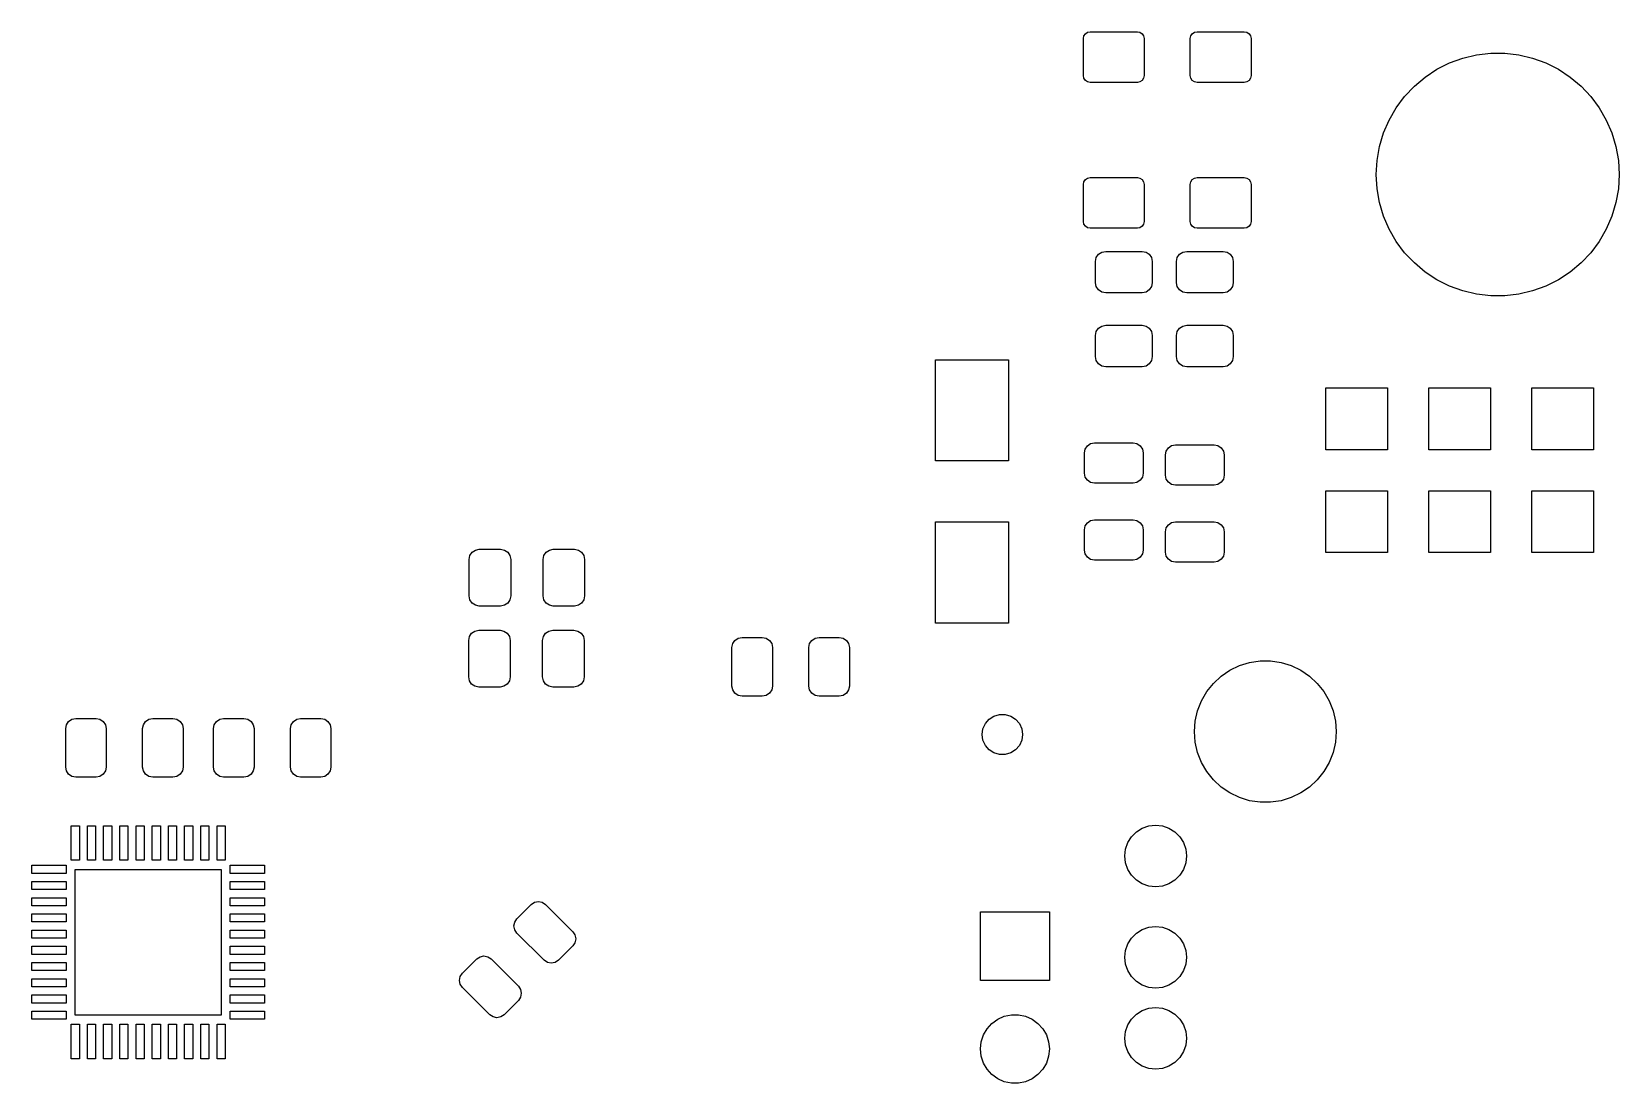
# Model space of a CAD drawing. Extents: x 0.28 to 2.92, y 0.26 to 2.14.
# Drawn here: x 1.375 to 2.918, y 1.117 to 2.139 of the extents above; entities that cross this region are included whole.
import ezdxf

# ---------------------------------------------------------------- set-up
doc = ezdxf.new("R2010")
doc.units = 0
doc.header["$MEASUREMENT"] = 0
doc.layers.add('BLACK', color=7, linetype='CONTINUOUS')

msp = doc.modelspace()

# ---------------------------------------------------------------- linework, layer by layer
at = {"layer": 'BLACK', "linetype": 'CONTINUOUS'}
for p, q in [((2.39724, 2.13222), (2.39774, 2.13473)), ((2.39724, 2.09613), (2.39724, 2.13222)), ((2.39774, 2.13473), (2.39917, 2.13686)), ((2.39917, 2.13686), (2.40129, 2.13828)), ((2.40129, 2.13828), (2.40381, 2.13878)), ((2.40381, 2.13878), (2.44974, 2.13878)), ((2.44974, 2.13878), (2.45225, 2.13828)), ((2.45225, 2.13828), (2.45438, 2.13686)), ((2.45438, 2.13686), (2.4558, 2.13473)), ((2.4558, 2.13473), (2.4563, 2.13222)), ((2.4563, 2.13222), (2.4563, 2.09613)), ((2.50118, 2.13222), (2.50168, 2.13473)), ((2.50118, 2.09613), (2.50118, 2.13222)), ((2.50168, 2.13473), (2.5031, 2.13686)), ((2.5031, 2.13686), (2.50523, 2.13828)), ((2.50523, 2.13828), (2.50774, 2.13878)), ((2.50774, 2.13878), (2.55367, 2.13878)), ((2.55367, 2.13878), (2.55619, 2.13828)), ((2.55619, 2.13828), (2.55831, 2.13686)), ((2.55831, 2.13686), (2.55974, 2.13473)), ((2.55974, 2.13473), (2.56024, 2.13222)), ((2.56024, 2.13222), (2.56024, 2.09613)), ((2.76613, 2.11315), (2.77949, 2.11632)), ((2.77949, 2.11632), (2.79313, 2.11791)), ((2.79313, 2.11791), (2.80687, 2.11791)), ((2.80687, 2.11791), (2.82051, 2.11632)), ((2.82051, 2.11632), (2.83387, 2.11315)), ((2.72947, 2.09474), (2.74094, 2.10229)), ((2.74094, 2.10229), (2.75322, 2.10845)), ((2.75322, 2.10845), (2.76613, 2.11315)), ((2.83387, 2.11315), (2.84678, 2.10845)), ((2.84678, 2.10845), (2.85906, 2.10229)), ((2.85906, 2.10229), (2.87053, 2.09474)), ((2.39774, 2.09362), (2.39724, 2.09613)), ((2.39917, 2.09149), (2.39774, 2.09362)), ((2.40129, 2.09007), (2.39917, 2.09149)), ((2.40381, 2.08957), (2.40129, 2.09007)), ((2.44974, 2.08957), (2.40381, 2.08957)), ((2.45225, 2.09007), (2.44974, 2.08957)), ((2.45438, 2.09149), (2.45225, 2.09007)), ((2.4558, 2.09362), (2.45438, 2.09149)), ((2.4563, 2.09613), (2.4558, 2.09362)), ((2.50168, 2.09362), (2.50118, 2.09613)), ((2.5031, 2.09149), (2.50168, 2.09362)), ((2.50523, 2.09007), (2.5031, 2.09149)), ((2.50774, 2.08957), (2.50523, 2.09007)), ((2.55367, 2.08957), (2.50774, 2.08957)), ((2.55619, 2.09007), (2.55367, 2.08957)), ((2.55831, 2.09149), (2.55619, 2.09007)), ((2.55974, 2.09362), (2.55831, 2.09149)), ((2.56024, 2.09613), (2.55974, 2.09362)), ((2.70952, 2.07592), (2.71895, 2.08591)), ((2.71895, 2.08591), (2.72947, 2.09474)), ((2.87053, 2.09474), (2.88105, 2.08591)), ((2.88105, 2.08591), (2.89048, 2.07592)), ((2.70132, 2.0649), (2.70952, 2.07592)), ((2.89048, 2.07592), (2.89868, 2.0649)), ((2.68901, 2.0404), (2.69445, 2.05301)), ((2.69445, 2.05301), (2.70132, 2.0649)), ((2.89868, 2.0649), (2.90555, 2.05301)), ((2.90555, 2.05301), (2.91099, 2.0404)), ((2.68507, 2.02724), (2.68901, 2.0404)), ((2.91099, 2.0404), (2.91493, 2.02724)), ((2.68269, 2.01371), (2.68507, 2.02724)), ((2.91493, 2.02724), (2.91731, 2.01371)), ((2.68189, 2), (2.68269, 2.01371)), ((2.91731, 2.01371), (2.91811, 2)), ((2.39724, 1.99049), (2.39774, 1.993)), ((2.39774, 1.993), (2.39917, 1.99513)), ((2.39917, 1.99513), (2.40129, 1.99655)), ((2.40129, 1.99655), (2.40381, 1.99705)), ((2.40381, 1.99705), (2.44974, 1.99705)), ((2.44974, 1.99705), (2.45225, 1.99655)), ((2.45225, 1.99655), (2.45438, 1.99513)), ((2.45438, 1.99513), (2.4558, 1.993)), ((2.4558, 1.993), (2.4563, 1.99049)), ((2.50118, 1.99049), (2.50168, 1.993)), ((2.50168, 1.993), (2.5031, 1.99513)), ((2.5031, 1.99513), (2.50523, 1.99655)), ((2.50523, 1.99655), (2.50774, 1.99705)), ((2.50774, 1.99705), (2.55367, 1.99705)), ((2.55367, 1.99705), (2.55619, 1.99655)), ((2.55619, 1.99655), (2.55831, 1.99513)), ((2.55831, 1.99513), (2.55974, 1.993)), ((2.55974, 1.993), (2.56024, 1.99049)), ((2.68269, 1.98629), (2.68189, 2)), ((2.91811, 2), (2.91731, 1.98629)), ((2.39724, 1.9544), (2.39724, 1.99049)), ((2.4563, 1.99049), (2.4563, 1.9544)), ((2.50118, 1.9544), (2.50118, 1.99049)), ((2.56024, 1.99049), (2.56024, 1.9544)), ((2.68507, 1.97276), (2.68269, 1.98629)), ((2.91731, 1.98629), (2.91493, 1.97276)), ((2.68901, 1.9596), (2.68507, 1.97276)), ((2.91493, 1.97276), (2.91099, 1.9596)), ((2.39774, 1.95189), (2.39724, 1.9544)), ((2.39917, 1.94976), (2.39774, 1.95189)), ((2.40129, 1.94833), (2.39917, 1.94976)), ((2.40381, 1.94783), (2.40129, 1.94833)), ((2.44974, 1.94783), (2.40381, 1.94783)), ((2.45225, 1.94833), (2.44974, 1.94783)), ((2.45438, 1.94976), (2.45225, 1.94833)), ((2.4558, 1.95189), (2.45438, 1.94976)), ((2.4563, 1.9544), (2.4558, 1.95189)), ((2.50168, 1.95189), (2.50118, 1.9544)), ((2.5031, 1.94976), (2.50168, 1.95189)), ((2.50523, 1.94833), (2.5031, 1.94976)), ((2.50774, 1.94783), (2.50523, 1.94833)), ((2.55367, 1.94783), (2.50774, 1.94783)), ((2.55619, 1.94833), (2.55367, 1.94783)), ((2.55831, 1.94976), (2.55619, 1.94833)), ((2.55974, 1.95189), (2.55831, 1.94976)), ((2.56024, 1.9544), (2.55974, 1.95189)), ((2.69445, 1.94699), (2.68901, 1.9596)), ((2.70132, 1.9351), (2.69445, 1.94699)), ((2.90555, 1.94699), (2.89868, 1.9351)), ((2.91099, 1.9596), (2.90555, 1.94699)), ((2.70952, 1.92408), (2.70132, 1.9351)), ((2.89868, 1.9351), (2.89048, 1.92408)), ((2.40906, 1.91555), (2.4098, 1.91932)), ((2.40906, 1.89488), (2.40906, 1.91555)), ((2.4098, 1.91932), (2.41194, 1.92251)), ((2.41194, 1.92251), (2.41513, 1.92464)), ((2.41513, 1.92464), (2.4189, 1.92539)), ((2.4189, 1.92539), (2.45433, 1.92539)), ((2.45433, 1.92539), (2.4581, 1.92464)), ((2.4581, 1.92464), (2.46129, 1.92251)), ((2.46129, 1.92251), (2.46342, 1.91932)), ((2.46342, 1.91932), (2.46417, 1.91555)), ((2.46417, 1.91555), (2.46417, 1.89488)), ((2.4878, 1.91555), (2.48854, 1.91932)), ((2.4878, 1.89488), (2.4878, 1.91555)), ((2.48854, 1.91932), (2.49068, 1.92251)), ((2.49068, 1.92251), (2.49387, 1.92464)), ((2.49387, 1.92464), (2.49764, 1.92539)), ((2.49764, 1.92539), (2.53307, 1.92539)), ((2.53307, 1.92539), (2.53684, 1.92464)), ((2.53684, 1.92464), (2.54003, 1.92251)), ((2.54003, 1.92251), (2.54216, 1.91932)), ((2.54216, 1.91932), (2.54291, 1.91555)), ((2.54291, 1.91555), (2.54291, 1.89488)), ((2.71895, 1.91409), (2.70952, 1.92408)), ((2.72947, 1.90526), (2.71895, 1.91409)), ((2.88105, 1.91409), (2.87053, 1.90526)), ((2.89048, 1.92408), (2.88105, 1.91409)), ((2.74094, 1.89771), (2.72947, 1.90526)), ((2.87053, 1.90526), (2.85906, 1.89771)), ((2.4098, 1.89112), (2.40906, 1.89488)), ((2.41194, 1.88792), (2.4098, 1.89112)), ((2.41513, 1.88579), (2.41194, 1.88792)), ((2.4189, 1.88504), (2.41513, 1.88579)), ((2.45433, 1.88504), (2.4189, 1.88504)), ((2.4581, 1.88579), (2.45433, 1.88504)), ((2.46129, 1.88792), (2.4581, 1.88579)), ((2.46342, 1.89112), (2.46129, 1.88792)), ((2.46417, 1.89488), (2.46342, 1.89112)), ((2.48854, 1.89112), (2.4878, 1.89488)), ((2.49068, 1.88792), (2.48854, 1.89112)), ((2.49387, 1.88579), (2.49068, 1.88792)), ((2.49764, 1.88504), (2.49387, 1.88579)), ((2.53307, 1.88504), (2.49764, 1.88504)), ((2.53684, 1.88579), (2.53307, 1.88504)), ((2.54003, 1.88792), (2.53684, 1.88579)), ((2.54216, 1.89112), (2.54003, 1.88792)), ((2.54291, 1.89488), (2.54216, 1.89112)), ((2.75322, 1.89155), (2.74094, 1.89771)), ((2.76613, 1.88685), (2.75322, 1.89155)), ((2.77949, 1.88368), (2.76613, 1.88685)), ((2.79313, 1.88209), (2.77949, 1.88368)), ((2.82051, 1.88368), (2.80687, 1.88209)), ((2.83387, 1.88685), (2.82051, 1.88368)), ((2.84678, 1.89155), (2.83387, 1.88685)), ((2.85906, 1.89771), (2.84678, 1.89155)), ((2.80687, 1.88209), (2.79313, 1.88209)), ((2.41194, 1.85066), (2.41513, 1.85279)), ((2.41513, 1.85279), (2.4189, 1.85354)), ((2.4189, 1.85354), (2.45433, 1.85354)), ((2.45433, 1.85354), (2.4581, 1.85279)), ((2.4581, 1.85279), (2.46129, 1.85066)), ((2.49068, 1.85066), (2.49387, 1.85279)), ((2.49387, 1.85279), (2.49764, 1.85354)), ((2.49764, 1.85354), (2.53307, 1.85354)), ((2.53307, 1.85354), (2.53684, 1.85279)), ((2.53684, 1.85279), (2.54003, 1.85066)), ((2.40906, 1.8437), (2.4098, 1.84747)), ((2.40906, 1.82303), (2.40906, 1.8437)), ((2.4098, 1.84747), (2.41194, 1.85066)), ((2.46129, 1.85066), (2.46342, 1.84747)), ((2.46342, 1.84747), (2.46417, 1.8437)), ((2.46417, 1.8437), (2.46417, 1.82303)), ((2.4878, 1.8437), (2.48854, 1.84747)), ((2.4878, 1.82303), (2.4878, 1.8437)), ((2.48854, 1.84747), (2.49068, 1.85066)), ((2.54003, 1.85066), (2.54216, 1.84747)), ((2.54216, 1.84747), (2.54291, 1.8437)), ((2.54291, 1.8437), (2.54291, 1.82303)), ((2.4098, 1.81926), (2.40906, 1.82303)), ((2.46417, 1.82303), (2.46342, 1.81926)), ((2.48854, 1.81926), (2.4878, 1.82303)), ((2.54291, 1.82303), (2.54216, 1.81926)), ((2.25354, 1.72165), (2.25354, 1.82008)), ((2.25354, 1.82008), (2.32441, 1.82008)), ((2.32441, 1.82008), (2.32441, 1.72165)), ((2.41194, 1.81607), (2.4098, 1.81926)), ((2.41513, 1.81394), (2.41194, 1.81607)), ((2.4189, 1.81319), (2.41513, 1.81394)), ((2.45433, 1.81319), (2.4189, 1.81319)), ((2.4581, 1.81394), (2.45433, 1.81319)), ((2.46129, 1.81607), (2.4581, 1.81394)), ((2.46342, 1.81926), (2.46129, 1.81607)), ((2.49068, 1.81607), (2.48854, 1.81926)), ((2.49387, 1.81394), (2.49068, 1.81607)), ((2.49764, 1.81319), (2.49387, 1.81394)), ((2.53307, 1.81319), (2.49764, 1.81319)), ((2.53684, 1.81394), (2.53307, 1.81319)), ((2.54003, 1.81607), (2.53684, 1.81394)), ((2.54216, 1.81926), (2.54003, 1.81607)), ((2.63299, 1.7326), (2.63299, 1.7926)), ((2.63299, 1.7926), (2.69299, 1.7926)), ((2.69299, 1.7926), (2.69299, 1.7326)), ((2.73299, 1.7326), (2.73299, 1.7926)), ((2.73299, 1.7926), (2.79299, 1.7926)), ((2.79299, 1.7926), (2.79299, 1.7326)), ((2.83299, 1.7326), (2.83299, 1.7926)), ((2.83299, 1.7926), (2.89299, 1.7926)), ((2.89299, 1.7926), (2.89299, 1.7326)), ((2.39823, 1.72953), (2.39898, 1.73329)), ((2.39823, 1.70984), (2.39823, 1.72953)), ((2.39898, 1.73329), (2.40111, 1.73649)), ((2.40111, 1.73649), (2.4043, 1.73862)), ((2.4043, 1.73862), (2.40807, 1.73937)), ((2.40807, 1.73937), (2.44547, 1.73937)), ((2.44547, 1.73937), (2.44924, 1.73862)), ((2.44924, 1.73862), (2.45243, 1.73649)), ((2.45243, 1.73649), (2.45457, 1.73329)), ((2.45457, 1.73329), (2.45531, 1.72953)), ((2.45531, 1.72953), (2.45531, 1.70984)), ((2.47697, 1.72756), (2.47772, 1.73133)), ((2.47772, 1.73133), (2.47985, 1.73452)), ((2.47985, 1.73452), (2.48304, 1.73665)), ((2.48304, 1.73665), (2.48681, 1.7374)), ((2.48681, 1.7374), (2.52421, 1.7374)), ((2.52421, 1.7374), (2.52798, 1.73665)), ((2.52798, 1.73665), (2.53117, 1.73452)), ((2.53117, 1.73452), (2.53331, 1.73133)), ((2.53331, 1.73133), (2.53406, 1.72756)), ((2.69299, 1.7326), (2.63299, 1.7326)), ((2.79299, 1.7326), (2.73299, 1.7326)), ((2.89299, 1.7326), (2.83299, 1.7326)), ((2.32441, 1.72165), (2.25354, 1.72165)), ((2.47697, 1.70787), (2.47697, 1.72756)), ((2.53406, 1.72756), (2.53406, 1.70787)), ((2.39898, 1.70608), (2.39823, 1.70984)), ((2.40111, 1.70288), (2.39898, 1.70608)), ((2.4043, 1.70075), (2.40111, 1.70288)), ((2.40807, 1.7), (2.4043, 1.70075)), ((2.44547, 1.7), (2.40807, 1.7)), ((2.44924, 1.70075), (2.44547, 1.7)), ((2.45243, 1.70288), (2.44924, 1.70075)), ((2.45457, 1.70608), (2.45243, 1.70288)), ((2.45531, 1.70984), (2.45457, 1.70608)), ((2.47772, 1.70411), (2.47697, 1.70787)), ((2.47985, 1.70091), (2.47772, 1.70411)), ((2.48304, 1.69878), (2.47985, 1.70091)), ((2.48681, 1.69803), (2.48304, 1.69878)), ((2.52421, 1.69803), (2.48681, 1.69803)), ((2.52798, 1.69878), (2.52421, 1.69803)), ((2.53117, 1.70091), (2.52798, 1.69878)), ((2.53331, 1.70411), (2.53117, 1.70091)), ((2.53406, 1.70787), (2.53331, 1.70411)), ((2.63299, 1.6326), (2.63299, 1.6926)), ((2.63299, 1.6926), (2.69299, 1.6926)), ((2.69299, 1.6926), (2.69299, 1.6326)), ((2.73299, 1.6326), (2.73299, 1.6926)), ((2.73299, 1.6926), (2.79299, 1.6926)), ((2.79299, 1.6926), (2.79299, 1.6326)), ((2.83299, 1.6326), (2.83299, 1.6926)), ((2.83299, 1.6926), (2.89299, 1.6926)), ((2.89299, 1.6926), (2.89299, 1.6326)), ((2.25354, 1.56417), (2.25354, 1.6626)), ((2.25354, 1.6626), (2.32441, 1.6626)), ((2.32441, 1.6626), (2.32441, 1.56417)), ((2.39823, 1.65472), (2.39898, 1.65849)), ((2.39823, 1.63504), (2.39823, 1.65472)), ((2.39898, 1.65849), (2.40111, 1.66168)), ((2.40111, 1.66168), (2.4043, 1.66382)), ((2.4043, 1.66382), (2.40807, 1.66457)), ((2.40807, 1.66457), (2.44547, 1.66457)), ((2.44547, 1.66457), (2.44924, 1.66382)), ((2.44924, 1.66382), (2.45243, 1.66168)), ((2.45243, 1.66168), (2.45457, 1.65849)), ((2.45457, 1.65849), (2.45531, 1.65472)), ((2.45531, 1.65472), (2.45531, 1.63504)), ((2.47697, 1.65276), (2.47772, 1.65652)), ((2.47697, 1.63307), (2.47697, 1.65276)), ((2.47772, 1.65652), (2.47985, 1.65972)), ((2.47985, 1.65972), (2.48304, 1.66185)), ((2.48304, 1.66185), (2.48681, 1.6626)), ((2.48681, 1.6626), (2.52421, 1.6626)), ((2.52421, 1.6626), (2.52798, 1.66185)), ((2.52798, 1.66185), (2.53117, 1.65972)), ((2.53117, 1.65972), (2.53331, 1.65652)), ((2.53331, 1.65652), (2.53406, 1.65276)), ((2.53406, 1.65276), (2.53406, 1.63307)), ((1.80627, 1.63508), (1.81004, 1.63583)), ((1.81004, 1.63583), (1.83071, 1.63583)), ((1.83071, 1.63583), (1.83448, 1.63508)), ((1.87812, 1.63508), (1.88189, 1.63583)), ((1.88189, 1.63583), (1.90256, 1.63583)), ((1.90256, 1.63583), (1.90633, 1.63508)), ((1.8002, 1.62598), (1.80095, 1.62975)), ((1.8002, 1.59055), (1.8002, 1.62598)), ((1.80095, 1.62975), (1.80308, 1.63294)), ((1.80308, 1.63294), (1.80627, 1.63508)), ((1.83448, 1.63508), (1.83767, 1.63294)), ((1.83767, 1.63294), (1.8398, 1.62975)), ((1.8398, 1.62975), (1.84055, 1.62598)), ((1.84055, 1.62598), (1.84055, 1.59055)), ((1.87205, 1.62598), (1.8728, 1.62975)), ((1.87205, 1.59055), (1.87205, 1.62598)), ((1.8728, 1.62975), (1.87493, 1.63294)), ((1.87493, 1.63294), (1.87812, 1.63508)), ((1.90633, 1.63508), (1.90952, 1.63294)), ((1.90952, 1.63294), (1.91165, 1.62975)), ((1.91165, 1.62975), (1.9124, 1.62598)), ((1.9124, 1.62598), (1.9124, 1.59055)), ((2.39898, 1.63127), (2.39823, 1.63504)), ((2.40111, 1.62808), (2.39898, 1.63127)), ((2.4043, 1.62595), (2.40111, 1.62808)), ((2.40807, 1.6252), (2.4043, 1.62595)), ((2.44547, 1.6252), (2.40807, 1.6252)), ((2.44924, 1.62595), (2.44547, 1.6252)), ((2.45243, 1.62808), (2.44924, 1.62595)), ((2.45457, 1.63127), (2.45243, 1.62808)), ((2.45531, 1.63504), (2.45457, 1.63127)), ((2.47772, 1.6293), (2.47697, 1.63307)), ((2.47985, 1.62611), (2.47772, 1.6293)), ((2.48304, 1.62398), (2.47985, 1.62611)), ((2.48681, 1.62323), (2.48304, 1.62398)), ((2.52421, 1.62323), (2.48681, 1.62323)), ((2.52798, 1.62398), (2.52421, 1.62323)), ((2.53117, 1.62611), (2.52798, 1.62398)), ((2.53331, 1.6293), (2.53117, 1.62611)), ((2.53406, 1.63307), (2.53331, 1.6293)), ((2.69299, 1.6326), (2.63299, 1.6326)), ((2.79299, 1.6326), (2.73299, 1.6326)), ((2.89299, 1.6326), (2.83299, 1.6326)), ((1.80095, 1.58678), (1.8002, 1.59055)), ((1.84055, 1.59055), (1.8398, 1.58678)), ((1.8728, 1.58678), (1.87205, 1.59055)), ((1.9124, 1.59055), (1.91165, 1.58678)), ((1.80308, 1.58359), (1.80095, 1.58678)), ((1.80627, 1.58146), (1.80308, 1.58359)), ((1.81004, 1.58071), (1.80627, 1.58146)), ((1.83071, 1.58071), (1.81004, 1.58071)), ((1.83448, 1.58146), (1.83071, 1.58071)), ((1.83767, 1.58359), (1.83448, 1.58146)), ((1.8398, 1.58678), (1.83767, 1.58359)), ((1.87493, 1.58359), (1.8728, 1.58678)), ((1.87812, 1.58146), (1.87493, 1.58359)), ((1.88189, 1.58071), (1.87812, 1.58146)), ((1.90256, 1.58071), (1.88189, 1.58071)), ((1.90633, 1.58146), (1.90256, 1.58071)), ((1.90952, 1.58359), (1.90633, 1.58146)), ((1.91165, 1.58678), (1.90952, 1.58359)), ((2.32441, 1.56417), (2.25354, 1.56417)), ((1.7997, 1.54724), (1.80045, 1.55101)), ((1.7997, 1.51181), (1.7997, 1.54724)), ((1.80045, 1.55101), (1.80259, 1.5542)), ((1.80259, 1.5542), (1.80578, 1.55634)), ((1.80578, 1.55634), (1.80955, 1.55709)), ((1.80955, 1.55709), (1.83022, 1.55709)), ((1.83022, 1.55709), (1.83398, 1.55634)), ((1.83398, 1.55634), (1.83718, 1.5542)), ((1.83718, 1.5542), (1.83931, 1.55101)), ((1.83931, 1.55101), (1.84006, 1.54724)), ((1.84006, 1.54724), (1.84006, 1.51181)), ((1.87156, 1.54724), (1.8723, 1.55101)), ((1.87156, 1.51181), (1.87156, 1.54724)), ((1.8723, 1.55101), (1.87444, 1.5542)), ((1.87444, 1.5542), (1.87763, 1.55634)), ((1.87763, 1.55634), (1.8814, 1.55709)), ((1.8814, 1.55709), (1.90207, 1.55709)), ((1.90207, 1.55709), (1.90583, 1.55634)), ((1.90583, 1.55634), (1.90903, 1.5542)), ((1.90903, 1.5542), (1.91116, 1.55101)), ((1.91116, 1.55101), (1.91191, 1.54724)), ((1.91191, 1.54724), (1.91191, 1.51181)), ((2.05561, 1.54035), (2.05636, 1.54412)), ((2.05636, 1.54412), (2.05849, 1.54731)), ((2.05849, 1.54731), (2.06169, 1.54945)), ((2.06169, 1.54945), (2.06545, 1.5502)), ((2.06545, 1.5502), (2.08514, 1.5502)), ((2.08514, 1.5502), (2.0889, 1.54945)), ((2.0889, 1.54945), (2.0921, 1.54731)), ((2.0921, 1.54731), (2.09423, 1.54412)), ((2.09423, 1.54412), (2.09498, 1.54035)), ((2.13041, 1.54035), (2.13116, 1.54412)), ((2.13116, 1.54412), (2.1333, 1.54731)), ((2.1333, 1.54731), (2.13649, 1.54945)), ((2.13649, 1.54945), (2.14026, 1.5502)), ((2.14026, 1.5502), (2.15994, 1.5502)), ((2.15994, 1.5502), (2.16371, 1.54945)), ((2.16371, 1.54945), (2.1669, 1.54731)), ((2.1669, 1.54731), (2.16903, 1.54412)), ((2.16903, 1.54412), (2.16978, 1.54035)), ((2.05561, 1.50295), (2.05561, 1.54035)), ((2.09498, 1.54035), (2.09498, 1.50295)), ((2.13041, 1.50295), (2.13041, 1.54035)), ((2.16978, 1.54035), (2.16978, 1.50295)), ((2.52361, 1.50552), (2.53116, 1.51253)), ((2.53116, 1.51253), (2.53967, 1.51833)), ((2.53967, 1.51833), (2.54894, 1.5228)), ((2.54894, 1.5228), (2.55878, 1.52583)), ((2.55878, 1.52583), (2.56897, 1.52737)), ((2.56897, 1.52737), (2.57926, 1.52737)), ((2.57926, 1.52737), (2.58945, 1.52583)), ((2.58945, 1.52583), (2.59929, 1.5228)), ((2.59929, 1.5228), (2.60856, 1.51833)), ((2.60856, 1.51833), (2.61707, 1.51253)), ((2.61707, 1.51253), (2.62462, 1.50552)), ((1.80045, 1.50804), (1.7997, 1.51181)), ((1.80259, 1.50485), (1.80045, 1.50804)), ((1.80578, 1.50272), (1.80259, 1.50485)), ((1.80955, 1.50197), (1.80578, 1.50272)), ((1.83022, 1.50197), (1.80955, 1.50197)), ((1.83398, 1.50272), (1.83022, 1.50197)), ((1.83718, 1.50485), (1.83398, 1.50272)), ((1.83931, 1.50804), (1.83718, 1.50485)), ((1.84006, 1.51181), (1.83931, 1.50804)), ((1.8723, 1.50804), (1.87156, 1.51181)), ((1.87444, 1.50485), (1.8723, 1.50804)), ((1.87763, 1.50272), (1.87444, 1.50485)), ((1.8814, 1.50197), (1.87763, 1.50272)), ((1.90207, 1.50197), (1.8814, 1.50197)), ((1.90583, 1.50272), (1.90207, 1.50197)), ((1.90903, 1.50485), (1.90583, 1.50272)), ((1.91116, 1.50804), (1.90903, 1.50485)), ((1.91191, 1.51181), (1.91116, 1.50804)), ((2.05636, 1.49919), (2.05561, 1.50295)), ((2.05849, 1.49599), (2.05636, 1.49919)), ((2.09423, 1.49919), (2.0921, 1.49599)), ((2.09498, 1.50295), (2.09423, 1.49919)), ((2.13116, 1.49919), (2.13041, 1.50295)), ((2.1333, 1.49599), (2.13116, 1.49919)), ((2.16903, 1.49919), (2.1669, 1.49599)), ((2.16978, 1.50295), (2.16903, 1.49919)), ((2.51204, 1.48856), (2.51719, 1.49747)), ((2.51719, 1.49747), (2.52361, 1.50552)), ((2.62462, 1.50552), (2.63104, 1.49747)), ((2.63104, 1.49747), (2.63619, 1.48856)), ((2.06169, 1.49386), (2.05849, 1.49599)), ((2.06545, 1.49311), (2.06169, 1.49386)), ((2.08514, 1.49311), (2.06545, 1.49311)), ((2.0889, 1.49386), (2.08514, 1.49311)), ((2.0921, 1.49599), (2.0889, 1.49386)), ((2.13649, 1.49386), (2.1333, 1.49599)), ((2.14026, 1.49311), (2.13649, 1.49386)), ((2.15994, 1.49311), (2.14026, 1.49311)), ((2.16371, 1.49386), (2.15994, 1.49311)), ((2.1669, 1.49599), (2.16371, 1.49386)), ((2.50828, 1.47897), (2.51204, 1.48856)), ((2.63619, 1.48856), (2.63995, 1.47897)), ((1.40872, 1.46538), (1.41086, 1.46857)), ((1.41086, 1.46857), (1.41405, 1.47071)), ((1.41405, 1.47071), (1.41781, 1.47146)), ((1.41781, 1.47146), (1.4375, 1.47146)), ((1.4375, 1.47146), (1.44127, 1.47071)), ((1.44127, 1.47071), (1.44446, 1.46857)), ((1.44446, 1.46857), (1.44659, 1.46538)), ((1.48352, 1.46538), (1.48566, 1.46857)), ((1.48566, 1.46857), (1.48885, 1.47071)), ((1.48885, 1.47071), (1.49262, 1.47146)), ((1.49262, 1.47146), (1.5123, 1.47146)), ((1.5123, 1.47146), (1.51607, 1.47071)), ((1.51607, 1.47071), (1.51926, 1.46857)), ((1.51926, 1.46857), (1.5214, 1.46538)), ((1.55242, 1.46538), (1.55456, 1.46857)), ((1.55456, 1.46857), (1.55775, 1.47071)), ((1.55775, 1.47071), (1.56152, 1.47146)), ((1.56152, 1.47146), (1.5812, 1.47146)), ((1.5812, 1.47146), (1.58497, 1.47071)), ((1.58497, 1.47071), (1.58816, 1.46857)), ((1.58816, 1.46857), (1.59029, 1.46538)), ((1.62723, 1.46538), (1.62936, 1.46857)), ((1.62936, 1.46857), (1.63255, 1.47071)), ((1.63255, 1.47071), (1.63632, 1.47146)), ((1.63632, 1.47146), (1.656, 1.47146)), ((1.656, 1.47146), (1.65977, 1.47071)), ((1.65977, 1.47071), (1.66296, 1.46857)), ((1.66296, 1.46857), (1.6651, 1.46538)), ((2.29962, 1.46145), (2.30194, 1.46655)), ((2.30194, 1.46655), (2.30561, 1.47078)), ((2.30561, 1.47078), (2.31033, 1.47381)), ((2.31033, 1.47381), (2.3157, 1.47539)), ((2.3157, 1.47539), (2.32131, 1.47539)), ((2.32131, 1.47539), (2.32668, 1.47381)), ((2.32668, 1.47381), (2.33139, 1.47078)), ((2.33139, 1.47078), (2.33506, 1.46655)), ((2.33506, 1.46655), (2.33739, 1.46145)), ((2.50522, 1.45866), (2.50599, 1.46893)), ((2.50599, 1.46893), (2.50828, 1.47897)), ((2.63995, 1.47897), (2.64224, 1.46893)), ((2.64224, 1.46893), (2.64301, 1.45866)), ((1.40797, 1.46161), (1.40872, 1.46538)), ((1.40797, 1.42421), (1.40797, 1.46161)), ((1.44659, 1.46538), (1.44734, 1.46161)), ((1.44734, 1.46161), (1.44734, 1.42421)), ((1.48278, 1.46161), (1.48352, 1.46538)), ((1.48278, 1.42421), (1.48278, 1.46161)), ((1.5214, 1.46538), (1.52215, 1.46161)), ((1.52215, 1.46161), (1.52215, 1.42421)), ((1.55167, 1.46161), (1.55242, 1.46538)), ((1.55167, 1.42421), (1.55167, 1.46161)), ((1.59029, 1.46538), (1.59104, 1.46161)), ((1.59104, 1.46161), (1.59104, 1.42421)), ((1.62648, 1.46161), (1.62723, 1.46538)), ((1.62648, 1.42421), (1.62648, 1.46161)), ((1.6651, 1.46538), (1.66585, 1.46161)), ((1.66585, 1.46161), (1.66585, 1.42421)), ((2.29882, 1.45591), (2.29962, 1.46145)), ((2.29962, 1.45036), (2.29882, 1.45591)), ((2.33739, 1.46145), (2.33819, 1.45591)), ((2.33819, 1.45591), (2.33739, 1.45036)), ((2.50599, 1.44839), (2.50522, 1.45866)), ((2.64301, 1.45866), (2.64224, 1.44839)), ((2.30194, 1.44526), (2.29962, 1.45036)), ((2.30561, 1.44103), (2.30194, 1.44526)), ((2.31033, 1.438), (2.30561, 1.44103)), ((2.3157, 1.43642), (2.31033, 1.438)), ((2.32131, 1.43642), (2.3157, 1.43642)), ((2.32668, 1.438), (2.32131, 1.43642)), ((2.33139, 1.44103), (2.32668, 1.438)), ((2.33506, 1.44526), (2.33139, 1.44103)), ((2.33739, 1.45036), (2.33506, 1.44526)), ((2.50828, 1.43835), (2.50599, 1.44839)), ((2.51204, 1.42877), (2.50828, 1.43835)), ((2.63995, 1.43835), (2.63619, 1.42877)), ((2.64224, 1.44839), (2.63995, 1.43835)), ((1.40872, 1.42045), (1.40797, 1.42421)), ((1.41086, 1.41725), (1.40872, 1.42045)), ((1.44659, 1.42045), (1.44446, 1.41725)), ((1.44734, 1.42421), (1.44659, 1.42045)), ((1.48352, 1.42045), (1.48278, 1.42421)), ((1.48566, 1.41725), (1.48352, 1.42045)), ((1.5214, 1.42045), (1.51926, 1.41725)), ((1.52215, 1.42421), (1.5214, 1.42045)), ((1.55242, 1.42045), (1.55167, 1.42421)), ((1.55456, 1.41725), (1.55242, 1.42045)), ((1.59029, 1.42045), (1.58816, 1.41725)), ((1.59104, 1.42421), (1.59029, 1.42045)), ((1.62723, 1.42045), (1.62648, 1.42421)), ((1.62936, 1.41725), (1.62723, 1.42045)), ((1.6651, 1.42045), (1.66296, 1.41725)), ((1.66585, 1.42421), (1.6651, 1.42045)), ((2.51719, 1.41985), (2.51204, 1.42877)), ((2.52361, 1.4118), (2.51719, 1.41985)), ((2.63104, 1.41985), (2.62462, 1.4118)), ((2.63619, 1.42877), (2.63104, 1.41985)), ((1.41405, 1.41512), (1.41086, 1.41725)), ((1.41781, 1.41437), (1.41405, 1.41512)), ((1.4375, 1.41437), (1.41781, 1.41437)), ((1.44127, 1.41512), (1.4375, 1.41437)), ((1.44446, 1.41725), (1.44127, 1.41512)), ((1.48885, 1.41512), (1.48566, 1.41725)), ((1.49262, 1.41437), (1.48885, 1.41512)), ((1.5123, 1.41437), (1.49262, 1.41437)), ((1.51607, 1.41512), (1.5123, 1.41437)), ((1.51926, 1.41725), (1.51607, 1.41512)), ((1.55775, 1.41512), (1.55456, 1.41725)), ((1.56152, 1.41437), (1.55775, 1.41512)), ((1.5812, 1.41437), (1.56152, 1.41437)), ((1.58497, 1.41512), (1.5812, 1.41437)), ((1.58816, 1.41725), (1.58497, 1.41512)), ((1.63255, 1.41512), (1.62936, 1.41725)), ((1.63632, 1.41437), (1.63255, 1.41512)), ((1.656, 1.41437), (1.63632, 1.41437)), ((1.65977, 1.41512), (1.656, 1.41437)), ((1.66296, 1.41725), (1.65977, 1.41512)), ((2.53116, 1.4048), (2.52361, 1.4118)), ((2.53967, 1.39899), (2.53116, 1.4048)), ((2.61707, 1.4048), (2.60856, 1.39899)), ((2.62462, 1.4118), (2.61707, 1.4048)), ((2.54894, 1.39453), (2.53967, 1.39899)), ((2.55878, 1.39149), (2.54894, 1.39453)), ((2.56897, 1.38996), (2.55878, 1.39149)), ((2.57926, 1.38996), (2.56897, 1.38996)), ((2.58945, 1.39149), (2.57926, 1.38996)), ((2.59929, 1.39453), (2.58945, 1.39149)), ((2.60856, 1.39899), (2.59929, 1.39453)), ((1.41339, 1.33366), (1.41339, 1.36713)), ((1.41339, 1.36713), (1.42126, 1.36713)), ((1.42126, 1.36713), (1.42126, 1.33366)), ((1.42913, 1.33366), (1.42913, 1.36713)), ((1.42913, 1.36713), (1.43701, 1.36713)), ((1.43701, 1.36713), (1.43701, 1.33366)), ((1.44488, 1.33366), (1.44488, 1.36713)), ((1.44488, 1.36713), (1.45276, 1.36713)), ((1.45276, 1.36713), (1.45276, 1.33366)), ((1.46063, 1.33366), (1.46063, 1.36713)), ((1.46063, 1.36713), (1.4685, 1.36713)), ((1.4685, 1.36713), (1.4685, 1.33366)), ((1.47638, 1.33366), (1.47638, 1.36713)), ((1.47638, 1.36713), (1.48425, 1.36713)), ((1.48425, 1.36713), (1.48425, 1.33366)), ((1.49213, 1.33366), (1.49213, 1.36713)), ((1.49213, 1.36713), (1.5, 1.36713)), ((1.5, 1.36713), (1.5, 1.33366)), ((1.50787, 1.33366), (1.50787, 1.36713)), ((1.50787, 1.36713), (1.51575, 1.36713)), ((1.51575, 1.36713), (1.51575, 1.33366)), ((1.52362, 1.33366), (1.52362, 1.36713)), ((1.52362, 1.36713), (1.5315, 1.36713)), ((1.5315, 1.36713), (1.5315, 1.33366)), ((1.53937, 1.33366), (1.53937, 1.36713)), ((1.53937, 1.36713), (1.54724, 1.36713)), ((1.54724, 1.36713), (1.54724, 1.33366)), ((1.55512, 1.33366), (1.55512, 1.36713)), ((1.55512, 1.36713), (1.56299, 1.36713)), ((1.56299, 1.36713), (1.56299, 1.33366)), ((2.44397, 1.3565), (2.44872, 1.36125)), ((2.44872, 1.36125), (2.4544, 1.36482)), ((2.4544, 1.36482), (2.46075, 1.36704)), ((2.46075, 1.36704), (2.46742, 1.3678)), ((2.46742, 1.3678), (2.4741, 1.36704)), ((2.4741, 1.36704), (2.48044, 1.36482)), ((2.48044, 1.36482), (2.48613, 1.36125)), ((2.48613, 1.36125), (2.49088, 1.3565)), ((2.43742, 1.3378), (2.43817, 1.34447)), ((2.43817, 1.34447), (2.44039, 1.35081)), ((2.44039, 1.35081), (2.44397, 1.3565)), ((2.49088, 1.3565), (2.49445, 1.35081)), ((2.49445, 1.35081), (2.49667, 1.34447)), ((2.49667, 1.34447), (2.49742, 1.3378)), ((1.375, 1.32087), (1.375, 1.32874)), ((1.375, 1.32874), (1.40846, 1.32874)), ((1.40846, 1.32874), (1.40846, 1.32087)), ((1.42126, 1.33366), (1.41339, 1.33366)), ((1.43701, 1.33366), (1.42913, 1.33366)), ((1.45276, 1.33366), (1.44488, 1.33366)), ((1.4685, 1.33366), (1.46063, 1.33366)), ((1.48425, 1.33366), (1.47638, 1.33366)), ((1.5, 1.33366), (1.49213, 1.33366)), ((1.51575, 1.33366), (1.50787, 1.33366)), ((1.5315, 1.33366), (1.52362, 1.33366)), ((1.54724, 1.33366), (1.53937, 1.33366)), ((1.56299, 1.33366), (1.55512, 1.33366)), ((1.56791, 1.32087), (1.56791, 1.32874)), ((1.56791, 1.32874), (1.60138, 1.32874)), ((1.60138, 1.32874), (1.60138, 1.32087)), ((2.43817, 1.33112), (2.43742, 1.3378)), ((2.44039, 1.32478), (2.43817, 1.33112)), ((2.49667, 1.33112), (2.49445, 1.32478)), ((2.49742, 1.3378), (2.49667, 1.33112)), ((1.40846, 1.32087), (1.375, 1.32087)), ((1.375, 1.30512), (1.375, 1.31299)), ((1.375, 1.31299), (1.40846, 1.31299)), ((1.40846, 1.31299), (1.40846, 1.30512)), ((1.41732, 1.18307), (1.41732, 1.3248)), ((1.41732, 1.3248), (1.55906, 1.3248)), ((1.55906, 1.3248), (1.55906, 1.18307)), ((1.60138, 1.32087), (1.56791, 1.32087)), ((1.56791, 1.30512), (1.56791, 1.31299)), ((1.56791, 1.31299), (1.60138, 1.31299)), ((1.60138, 1.31299), (1.60138, 1.30512)), ((2.44397, 1.31909), (2.44039, 1.32478)), ((2.44872, 1.31434), (2.44397, 1.31909)), ((2.4544, 1.31077), (2.44872, 1.31434)), ((2.48613, 1.31434), (2.48044, 1.31077)), ((2.49088, 1.31909), (2.48613, 1.31434)), ((2.49445, 1.32478), (2.49088, 1.31909)), ((1.40846, 1.30512), (1.375, 1.30512)), ((1.375, 1.28937), (1.375, 1.29724)), ((1.375, 1.29724), (1.40846, 1.29724)), ((1.40846, 1.29724), (1.40846, 1.28937)), ((1.60138, 1.30512), (1.56791, 1.30512)), ((1.56791, 1.28937), (1.56791, 1.29724)), ((1.56791, 1.29724), (1.60138, 1.29724)), ((1.60138, 1.29724), (1.60138, 1.28937)), ((2.46075, 1.30855), (2.4544, 1.31077)), ((2.46742, 1.3078), (2.46075, 1.30855)), ((2.4741, 1.30855), (2.46742, 1.3078)), ((2.48044, 1.31077), (2.4741, 1.30855)), ((1.40846, 1.28937), (1.375, 1.28937)), ((1.375, 1.27362), (1.375, 1.2815)), ((1.375, 1.2815), (1.40846, 1.2815)), ((1.40846, 1.2815), (1.40846, 1.27362)), ((1.60138, 1.28937), (1.56791, 1.28937)), ((1.56791, 1.27362), (1.56791, 1.2815)), ((1.56791, 1.2815), (1.60138, 1.2815)), ((1.60138, 1.2815), (1.60138, 1.27362)), ((1.84662, 1.27675), (1.86054, 1.29067)), ((1.86054, 1.29067), (1.86373, 1.2928)), ((1.86373, 1.2928), (1.8675, 1.29355)), ((1.8675, 1.29355), (1.87126, 1.2928)), ((1.87126, 1.2928), (1.87446, 1.29067)), ((1.87446, 1.29067), (1.9009, 1.26422)), ((2.29724, 1.21673), (2.29724, 1.28366)), ((2.29724, 1.28366), (2.36417, 1.28366)), ((2.36417, 1.28366), (2.36417, 1.21673)), ((1.40846, 1.27362), (1.375, 1.27362)), ((1.375, 1.25787), (1.375, 1.26575)), ((1.375, 1.26575), (1.40846, 1.26575)), ((1.40846, 1.26575), (1.40846, 1.25787)), ((1.60138, 1.27362), (1.56791, 1.27362)), ((1.56791, 1.25787), (1.56791, 1.26575)), ((1.56791, 1.26575), (1.60138, 1.26575)), ((1.60138, 1.26575), (1.60138, 1.25787)), ((1.84373, 1.26979), (1.84448, 1.27355)), ((1.84448, 1.26602), (1.84373, 1.26979)), ((1.84448, 1.27355), (1.84662, 1.27675)), ((1.84662, 1.26283), (1.84448, 1.26602)), ((2.44872, 1.26283), (2.4544, 1.2664)), ((2.4544, 1.2664), (2.46075, 1.26862)), ((2.46075, 1.26862), (2.46742, 1.26937)), ((2.46742, 1.26937), (2.4741, 1.26862)), ((2.4741, 1.26862), (2.48044, 1.2664)), ((2.48044, 1.2664), (2.48613, 1.26283)), ((1.40846, 1.25787), (1.375, 1.25787)), ((1.375, 1.24213), (1.375, 1.25)), ((1.375, 1.25), (1.40846, 1.25)), ((1.40846, 1.25), (1.40846, 1.24213)), ((1.60138, 1.25787), (1.56791, 1.25787)), ((1.56791, 1.24213), (1.56791, 1.25)), ((1.56791, 1.25), (1.60138, 1.25)), ((1.60138, 1.25), (1.60138, 1.24213)), ((1.87306, 1.23638), (1.84662, 1.26283)), ((1.9009, 1.2503), (1.88698, 1.23638)), ((1.9009, 1.26422), (1.90304, 1.26103)), ((1.90304, 1.25349), (1.9009, 1.2503)), ((1.90304, 1.26103), (1.90379, 1.25726)), ((1.90379, 1.25726), (1.90304, 1.25349)), ((2.43817, 1.24605), (2.44039, 1.25239)), ((2.44039, 1.25239), (2.44397, 1.25807)), ((2.44397, 1.25807), (2.44872, 1.26283)), ((2.48613, 1.26283), (2.49088, 1.25807)), ((2.49088, 1.25807), (2.49445, 1.25239)), ((2.49445, 1.25239), (2.49667, 1.24605)), ((1.40846, 1.24213), (1.375, 1.24213)), ((1.60138, 1.24213), (1.56791, 1.24213)), ((1.79372, 1.22385), (1.80764, 1.23777)), ((1.80764, 1.23777), (1.81084, 1.23991)), ((1.81084, 1.23991), (1.8146, 1.24066)), ((1.8146, 1.24066), (1.81837, 1.23991)), ((1.81837, 1.23991), (1.82156, 1.23777)), ((1.82156, 1.23777), (1.84801, 1.21133)), ((1.87626, 1.23425), (1.87306, 1.23638)), ((1.88698, 1.23638), (1.88379, 1.23425)), ((2.43742, 1.23937), (2.43817, 1.24605)), ((2.43817, 1.23269), (2.43742, 1.23937)), ((2.49667, 1.24605), (2.49742, 1.23937)), ((2.49742, 1.23937), (2.49667, 1.23269)), ((1.375, 1.22638), (1.375, 1.23425)), ((1.375, 1.23425), (1.40846, 1.23425)), ((1.40846, 1.22638), (1.375, 1.22638)), ((1.40846, 1.23425), (1.40846, 1.22638)), ((1.56791, 1.22638), (1.56791, 1.23425)), ((1.56791, 1.23425), (1.60138, 1.23425)), ((1.60138, 1.22638), (1.56791, 1.22638)), ((1.60138, 1.23425), (1.60138, 1.22638)), ((1.79084, 1.21689), (1.79159, 1.22066)), ((1.79159, 1.22066), (1.79372, 1.22385)), ((1.88002, 1.2335), (1.87626, 1.23425)), ((1.88379, 1.23425), (1.88002, 1.2335)), ((2.44039, 1.22635), (2.43817, 1.23269)), ((2.44397, 1.22067), (2.44039, 1.22635)), ((2.44872, 1.21592), (2.44397, 1.22067)), ((2.49088, 1.22067), (2.48613, 1.21592)), ((2.49445, 1.22635), (2.49088, 1.22067)), ((2.49667, 1.23269), (2.49445, 1.22635)), ((1.375, 1.21063), (1.375, 1.2185)), ((1.375, 1.2185), (1.40846, 1.2185)), ((1.40846, 1.21063), (1.375, 1.21063)), ((1.40846, 1.2185), (1.40846, 1.21063)), ((1.56791, 1.21063), (1.56791, 1.2185)), ((1.56791, 1.2185), (1.60138, 1.2185)), ((1.60138, 1.21063), (1.56791, 1.21063)), ((1.60138, 1.2185), (1.60138, 1.21063)), ((1.79159, 1.21313), (1.79084, 1.21689)), ((1.79372, 1.20993), (1.79159, 1.21313)), ((1.82017, 1.18349), (1.79372, 1.20993)), ((1.84801, 1.21133), (1.85014, 1.20813)), ((1.85014, 1.20813), (1.85089, 1.20437)), ((1.85089, 1.20437), (1.85014, 1.2006)), ((2.36417, 1.21673), (2.29724, 1.21673)), ((2.4544, 1.21234), (2.44872, 1.21592)), ((2.46075, 1.21012), (2.4544, 1.21234)), ((2.46742, 1.20937), (2.46075, 1.21012)), ((2.4741, 1.21012), (2.46742, 1.20937)), ((2.48044, 1.21234), (2.4741, 1.21012)), ((2.48613, 1.21592), (2.48044, 1.21234)), ((1.375, 1.19488), (1.375, 1.20276)), ((1.375, 1.20276), (1.40846, 1.20276)), ((1.40846, 1.19488), (1.375, 1.19488)), ((1.40846, 1.20276), (1.40846, 1.19488)), ((1.56791, 1.19488), (1.56791, 1.20276)), ((1.56791, 1.20276), (1.60138, 1.20276)), ((1.60138, 1.19488), (1.56791, 1.19488)), ((1.60138, 1.20276), (1.60138, 1.19488)), ((1.84801, 1.19741), (1.83409, 1.18349)), ((1.85014, 1.2006), (1.84801, 1.19741)), ((2.4544, 1.18766), (2.46075, 1.18988)), ((2.46075, 1.18988), (2.46742, 1.19063)), ((2.46742, 1.19063), (2.4741, 1.18988)), ((2.4741, 1.18988), (2.48044, 1.18766)), ((1.375, 1.17913), (1.375, 1.18701)), ((1.375, 1.18701), (1.40846, 1.18701)), ((1.40846, 1.17913), (1.375, 1.17913)), ((1.40846, 1.18701), (1.40846, 1.17913)), ((1.41339, 1.14075), (1.41339, 1.17421)), ((1.41339, 1.17421), (1.42126, 1.17421)), ((1.55906, 1.18307), (1.41732, 1.18307)), ((1.42126, 1.17421), (1.42126, 1.14075)), ((1.42913, 1.14075), (1.42913, 1.17421)), ((1.42913, 1.17421), (1.43701, 1.17421)), ((1.43701, 1.17421), (1.43701, 1.14075)), ((1.44488, 1.14075), (1.44488, 1.17421)), ((1.44488, 1.17421), (1.45276, 1.17421)), ((1.45276, 1.17421), (1.45276, 1.14075)), ((1.46063, 1.14075), (1.46063, 1.17421)), ((1.46063, 1.17421), (1.4685, 1.17421)), ((1.4685, 1.17421), (1.4685, 1.14075)), ((1.47638, 1.14075), (1.47638, 1.17421)), ((1.47638, 1.17421), (1.48425, 1.17421)), ((1.48425, 1.17421), (1.48425, 1.14075)), ((1.49213, 1.14075), (1.49213, 1.17421)), ((1.49213, 1.17421), (1.5, 1.17421)), ((1.5, 1.17421), (1.5, 1.14075)), ((1.50787, 1.14075), (1.50787, 1.17421)), ((1.50787, 1.17421), (1.51575, 1.17421)), ((1.51575, 1.17421), (1.51575, 1.14075)), ((1.52362, 1.14075), (1.52362, 1.17421)), ((1.52362, 1.17421), (1.5315, 1.17421)), ((1.5315, 1.17421), (1.5315, 1.14075)), ((1.53937, 1.14075), (1.53937, 1.17421)), ((1.53937, 1.17421), (1.54724, 1.17421)), ((1.54724, 1.17421), (1.54724, 1.14075)), ((1.55512, 1.14075), (1.55512, 1.17421)), ((1.55512, 1.17421), (1.56299, 1.17421)), ((1.56299, 1.17421), (1.56299, 1.14075)), ((1.56791, 1.17913), (1.56791, 1.18701)), ((1.56791, 1.18701), (1.60138, 1.18701)), ((1.60138, 1.17913), (1.56791, 1.17913)), ((1.60138, 1.18701), (1.60138, 1.17913)), ((1.82336, 1.18135), (1.82017, 1.18349)), ((1.82713, 1.1806), (1.82336, 1.18135)), ((1.8309, 1.18135), (1.82713, 1.1806)), ((1.83409, 1.18349), (1.8309, 1.18135)), ((2.30364, 1.16987), (2.30832, 1.17507)), ((2.30832, 1.17507), (2.31398, 1.17918)), ((2.31398, 1.17918), (2.32037, 1.18202)), ((2.32037, 1.18202), (2.32721, 1.18348)), ((2.32721, 1.18348), (2.33421, 1.18348)), ((2.33421, 1.18348), (2.34105, 1.18202)), ((2.34105, 1.18202), (2.34744, 1.17918)), ((2.34744, 1.17918), (2.3531, 1.17507)), ((2.3531, 1.17507), (2.35778, 1.16987)), ((2.43817, 1.16731), (2.44039, 1.17365)), ((2.44039, 1.17365), (2.44397, 1.17933)), ((2.44397, 1.17933), (2.44872, 1.18408)), ((2.44872, 1.18408), (2.4544, 1.18766)), ((2.48044, 1.18766), (2.48613, 1.18408)), ((2.48613, 1.18408), (2.49088, 1.17933)), ((2.49088, 1.17933), (2.49445, 1.17365)), ((2.49445, 1.17365), (2.49667, 1.16731)), ((2.29798, 1.15715), (2.30014, 1.16381)), ((2.30014, 1.16381), (2.30364, 1.16987)), ((2.35778, 1.16987), (2.36128, 1.16381)), ((2.36128, 1.16381), (2.36344, 1.15715)), ((2.43742, 1.16063), (2.43817, 1.16731)), ((2.43817, 1.15395), (2.43742, 1.16063)), ((2.49667, 1.16731), (2.49742, 1.16063)), ((2.49742, 1.16063), (2.49667, 1.15395)), ((2.29724, 1.1502), (2.29798, 1.15715)), ((2.29798, 1.14324), (2.29724, 1.1502)), ((2.30014, 1.13659), (2.29798, 1.14324)), ((2.36344, 1.14324), (2.36128, 1.13659)), ((2.36344, 1.15715), (2.36417, 1.1502)), ((2.36417, 1.1502), (2.36344, 1.14324)), ((2.44039, 1.14761), (2.43817, 1.15395)), ((2.44397, 1.14193), (2.44039, 1.14761)), ((2.44872, 1.13718), (2.44397, 1.14193)), ((2.49088, 1.14193), (2.48613, 1.13718)), ((2.49445, 1.14761), (2.49088, 1.14193)), ((2.49667, 1.15395), (2.49445, 1.14761)), ((1.42126, 1.14075), (1.41339, 1.14075)), ((1.43701, 1.14075), (1.42913, 1.14075)), ((1.45276, 1.14075), (1.44488, 1.14075)), ((1.4685, 1.14075), (1.46063, 1.14075)), ((1.48425, 1.14075), (1.47638, 1.14075)), ((1.5, 1.14075), (1.49213, 1.14075)), ((1.51575, 1.14075), (1.50787, 1.14075)), ((1.5315, 1.14075), (1.52362, 1.14075)), ((1.54724, 1.14075), (1.53937, 1.14075)), ((1.56299, 1.14075), (1.55512, 1.14075)), ((2.30364, 1.13053), (2.30014, 1.13659)), ((2.30832, 1.12533), (2.30364, 1.13053)), ((2.35778, 1.13053), (2.3531, 1.12533)), ((2.36128, 1.13659), (2.35778, 1.13053)), ((2.4544, 1.1336), (2.44872, 1.13718)), ((2.46075, 1.13138), (2.4544, 1.1336)), ((2.46742, 1.13063), (2.46075, 1.13138)), ((2.4741, 1.13138), (2.46742, 1.13063)), ((2.48044, 1.1336), (2.4741, 1.13138)), ((2.48613, 1.13718), (2.48044, 1.1336)), ((2.31398, 1.12122), (2.30832, 1.12533)), ((2.32037, 1.11837), (2.31398, 1.12122)), ((2.32721, 1.11692), (2.32037, 1.11837)), ((2.33421, 1.11692), (2.32721, 1.11692)), ((2.34105, 1.11837), (2.33421, 1.11692)), ((2.34744, 1.12122), (2.34105, 1.11837)), ((2.3531, 1.12533), (2.34744, 1.12122))]:
    msp.add_line(p, q, dxfattribs=at)

doc.saveas('drawing.dxf')
